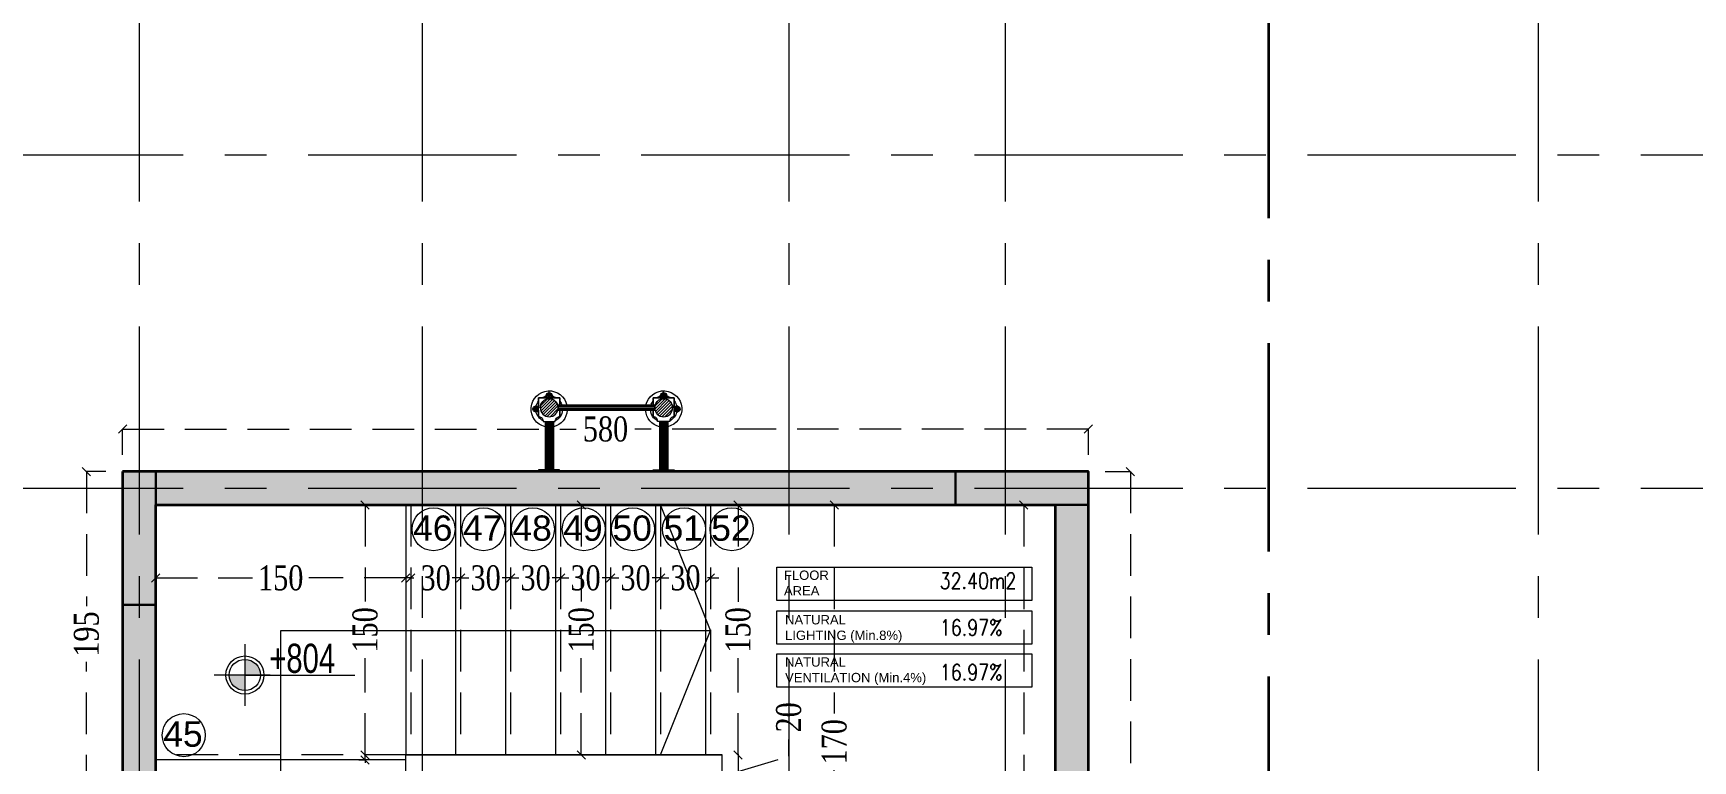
# Model space of a CAD drawing. Header units: inches. Extents: x -114 to 635, y -137 to 57.
# Drawn here: x 154.97 to 164.94, y 22.24 to 26.61 of the extents above; entities that cross this region are included whole.
import ezdxf
from ezdxf.enums import TextEntityAlignment as Align

# ---------------------------------------------------------------- set-up
doc = ezdxf.new("R2010")
doc.units = ezdxf.units.IN
doc.header["$MEASUREMENT"] = 0
doc.header["$PDMODE"] = 98
for name, pattern in [('( Hidden )', [0.375, 0.25, -0.125]), ('CENTER', [2, 1.25, -0.25, 0.25, -0.25]), ('CENTERX2', [4, 2.5, -0.5, 0.5, -0.5]), ('DASHED2', [0.375, 0.25, -0.125]), ('VILLA AXIS$0$CENTER', [2, 1.25, -0.25, 0.25, -0.25])]:
    doc.linetypes.add(name, pattern=pattern)
doc.layers.get('0').update_dxf_attribs({"lineweight": 5})
doc.layers.get('Defpoints').update_dxf_attribs({"lineweight": 5})
for name, color, linetype, lineweight in [('A-SECTION LINE', 230, 'Continuous', 35), ('A-text', 111, 'Continuous', 5), ('COLUMNS HATCH', 1, 'Continuous', 5), ('DETAILS DIMENSION', 15, 'Continuous', 5), ('E-AX', 9, '( Hidden )', 0), ('HATCH', 15, 'Continuous', 0), ('LADER', 7, 'Continuous', 0), ('LEVEL SYMBOL', 8, 'Continuous', 5), ('PROPOSED COLUMNS', 6, 'Continuous', 30), ('ROOM INFORMATION', 7, 'Continuous', 5), ('STAIR', 1, 'Continuous', 5), ('TEXT ROOM INFORMATION', 1, 'Continuous', 5), ('WALL PROPOSED', 7, 'Continuous', 30)]:
    doc.layers.add(name, color=color, linetype=linetype, lineweight=lineweight)
doc.layers.add('AXIES', color=7, linetype='CENTER', lineweight=0, true_color=0x949596)
doc.styles.add('002-F.FLOOR PLAN$0$xref plans$0$ATTRIBUTE', font='BKANT.TTF')
doc.styles.add('GROUND FLOOR XREF - option 3$0$STYLE1', font='arial.ttf', dxfattribs={"height": 30})
doc.styles.add('ROMANS-TITLE', font='ROMANS.shx', dxfattribs={"width": 0.8})
doc.styles.add('ST', font='times.ttf', dxfattribs={"width": 0.8})
doc.styles.get("Standard").update_dxf_attribs({"font": 'arial.ttf'})
doc.dimstyles.new('RASH PLAN', dxfattribs={"dimtxt": 0.15, "dimasz": 0.05, "dimexe": 0, "dimexo": 0.1, "dimgap": 0.05, "dimtad": 0, "dimdec": 0, "dimlfac": 100, "dimzin": 0, "dimdsep": 46, "dimtxsty": 'ST', "dimblk": 'OBLIQUE', "dimcen": 0.09, "dimclrd": 200, "dimclre": 6, "dimclrt": 1, "dimadec": 0, "dimazin": 0, "dimtfac": 1, "dimtdec": 0, "dimtmove": 1, "dimatfit": 3, "dimldrblk": 'OBLIQUE', "dimfxl": 0, "dimtolj": 1, "dimtzin": 0, "dimlwd": -1, "dimlwe": -1, "dimarcsym": 0})

# ---------------------------------------------------------------- blocks, each defined once
blk = doc.blocks.new('_Oblique')
at = {"color": 0, "lineweight": -2}
blk.add_line((-0.5, -0.5), (0.5, 0.5), dxfattribs=at)
blk = doc.blocks.new('*D636')
at = {"layer": 'Defpoints', "color": 0, "transparency": 16777216}
for p in [(155.2923, 23.9796), (155.5088, 23.9796), (155.4588, 22.0291)]:
    blk.add_point(p, dxfattribs=at)
at = {"layer": 'DETAILS DIMENSION', "color": 6, "transparency": 16777216}
for p, q in [((155.4088, 23.9796), (155.2923, 23.9796)), ((155.3588, 22.0291), (155.2923, 22.0291))]:
    blk.add_line(p, q, dxfattribs=at)
at = {"layer": 'DETAILS DIMENSION', "color": 200, "linetype": 'DASHED2', "transparency": 16777216}
for p, q in [((155.2923, 23.9796), (155.2923, 23.1711)), ((155.2923, 22.0291), (155.2923, 22.8377))]:
    blk.add_line(p, q, dxfattribs=at)
at = {"layer": 'DETAILS DIMENSION', "color": 200, "transparency": 16777216, "xscale": 0.05, "yscale": 0.05, "zscale": 0.05}
for p, rotation in [((155.2923, 23.9796), 90), ((155.2923, 22.0291), 270)]:
    blk.add_blockref('_Oblique', p, dxfattribs=dict(at, rotation=rotation))
at = {"layer": 'DETAILS DIMENSION', "color": 1, "transparency": 16777216, "insert": (155.2923, 23.0044), "char_height": 0.15, "attachment_point": 5, "rotation": 90, "style": 'ST'}
blk.add_mtext('\\A1;195', dxfattribs=at)
blk = doc.blocks.new('*D640')
at = {"layer": 'Defpoints', "color": 0, "transparency": 16777216}
for p in [(161.3082, 23.9796), (161.56, 23.9796), (161.3082, 19.0266)]:
    blk.add_point(p, dxfattribs=at)
at = {"layer": 'DETAILS DIMENSION', "color": 6, "transparency": 16777216}
for p, q in [((161.4082, 23.9796), (161.56, 23.9796)), ((161.4082, 19.0266), (161.56, 19.0266))]:
    blk.add_line(p, q, dxfattribs=at)
at = {"layer": 'DETAILS DIMENSION', "color": 200, "linetype": 'DASHED2', "transparency": 16777216}
for p, q in [((161.56, 23.9796), (161.56, 21.6788)), ((161.56, 19.0266), (161.56, 21.3275))]:
    blk.add_line(p, q, dxfattribs=at)
at = {"layer": 'DETAILS DIMENSION', "color": 200, "transparency": 16777216, "xscale": 0.05, "yscale": 0.05, "zscale": 0.05}
for p, rotation in [((161.56, 23.9796), 90), ((161.56, 19.0266), 270)]:
    blk.add_blockref('_Oblique', p, dxfattribs=dict(at, rotation=rotation))
at = {"layer": 'DETAILS DIMENSION', "color": 1, "transparency": 16777216, "insert": (161.56, 21.5031), "char_height": 0.15, "attachment_point": 5, "rotation": 90, "style": 'ST'}
blk.add_mtext('\\A1;495', dxfattribs=at)
blk = doc.blocks.new('*D641')
at = {"layer": 'Defpoints', "color": 0, "transparency": 16777216}
for p in [(155.5088, 24.234), (155.5088, 23.9796), (161.3082, 23.9796)]:
    blk.add_point(p, dxfattribs=at)
at = {"layer": 'DETAILS DIMENSION', "color": 6, "transparency": 16777216}
for p, q in [((155.5088, 24.0796), (155.5088, 24.234)), ((161.3082, 24.0796), (161.3082, 24.234))]:
    blk.add_line(p, q, dxfattribs=at)
at = {"layer": 'DETAILS DIMENSION', "color": 200, "linetype": 'DASHED2', "transparency": 16777216}
for p, q in [((155.5088, 24.234), (158.233, 24.234)), ((161.3082, 24.234), (158.584, 24.234))]:
    blk.add_line(p, q, dxfattribs=at)
at = {"layer": 'DETAILS DIMENSION', "color": 200, "transparency": 16777216, "xscale": 0.05, "yscale": 0.05, "zscale": 0.05, "rotation": 180}
blk.add_blockref('_Oblique', (155.5088, 24.234), dxfattribs=at)
at = {"layer": 'DETAILS DIMENSION', "color": 200, "transparency": 16777216, "xscale": 0.05, "yscale": 0.05, "zscale": 0.05}
blk.add_blockref('_Oblique', (161.3082, 24.234), dxfattribs=at)
at = {"layer": 'DETAILS DIMENSION', "color": 1, "transparency": 16777216, "insert": (158.4085, 24.234), "char_height": 0.15, "attachment_point": 5, "style": 'ST'}
blk.add_mtext('\\A1;580', dxfattribs=at)
blk = doc.blocks.new('*D653')
at = {"layer": 'Defpoints', "color": 0, "transparency": 16777216}
for p in [(159.5209, 23.7796), (159.7817, 23.7796), (159.6084, 22.08)]:
    blk.add_point(p, dxfattribs=at)
at = {"layer": 'DETAILS DIMENSION', "color": 6, "transparency": 16777216}
for p, q in [((159.6209, 23.7796), (159.7817, 23.7796)), ((159.7084, 22.08), (159.7817, 22.08))]:
    blk.add_line(p, q, dxfattribs=at)
at = {"layer": 'DETAILS DIMENSION', "color": 200, "linetype": 'DASHED2', "transparency": 16777216}
for p, q in [((159.7817, 23.7796), (159.7817, 22.527)), ((159.7817, 22.08), (159.7817, 22.1883))]:
    blk.add_line(p, q, dxfattribs=at)
at = {"layer": 'DETAILS DIMENSION', "color": 200, "transparency": 16777216, "xscale": 0.05, "yscale": 0.05, "zscale": 0.05}
for p, rotation in [((159.7817, 23.7796), 90), ((159.7817, 22.08), 270)]:
    blk.add_blockref('_Oblique', p, dxfattribs=dict(at, rotation=rotation))
at = {"layer": 'DETAILS DIMENSION', "color": 1, "transparency": 16777216, "insert": (159.7817, 22.3577), "char_height": 0.15, "attachment_point": 5, "rotation": 90, "style": 'ST'}
blk.add_mtext('\\A1;170', dxfattribs=at)
blk = doc.blocks.new('*D663')
at = {"layer": 'Defpoints', "color": 0, "transparency": 16777216}
for p in [(156.9654, 22.2492), (157.0269, 22.2492), (157.0269, 21.9492)]:
    blk.add_point(p, dxfattribs=at)
at = {"layer": 'DETAILS DIMENSION', "color": 6, "transparency": 16777216}
for p, q in [((156.9269, 22.2492), (156.9654, 22.2492)), ((156.9269, 21.9492), (156.9654, 21.9492))]:
    blk.add_line(p, q, dxfattribs=at)
at = {"layer": 'DETAILS DIMENSION', "color": 200, "linetype": 'DASHED2', "transparency": 16777216}
for p, q in [((156.9654, 22.2492), (156.9654, 22.2992)), ((156.9654, 22.2492), (156.9654, 22.2311)), ((156.9654, 21.9492), (156.9654, 21.9674)), ((156.9654, 21.9492), (156.9654, 21.8992))]:
    blk.add_line(p, q, dxfattribs=at)
at = {"layer": 'DETAILS DIMENSION', "color": 200, "transparency": 16777216, "xscale": 0.05, "yscale": 0.05, "zscale": 0.05}
for p, rotation in [((156.9654, 22.2492), 270), ((156.9654, 21.9492), 90)]:
    blk.add_blockref('_Oblique', p, dxfattribs=dict(at, rotation=rotation))
at = {"layer": 'DETAILS DIMENSION', "color": 1, "transparency": 16777216, "insert": (156.9654, 22.0992), "char_height": 0.15, "attachment_point": 5, "rotation": 90, "style": 'ST'}
blk.add_mtext('\\A1;30', dxfattribs=at)
blk = doc.blocks.new('*D664')
at = {"layer": 'Defpoints', "color": 0, "transparency": 16777216}
for p in [(156.9654, 23.7796), (157.1287, 23.7796), (157.0812, 22.2792)]:
    blk.add_point(p, dxfattribs=at)
at = {"layer": 'DETAILS DIMENSION', "color": 6, "transparency": 16777216}
for p, q in [((157.0287, 23.7796), (156.9654, 23.7796)), ((156.9812, 22.2792), (156.9654, 22.2792))]:
    blk.add_line(p, q, dxfattribs=at)
at = {"layer": 'DETAILS DIMENSION', "color": 200, "linetype": 'DASHED2', "transparency": 16777216}
for p, q in [((156.9654, 23.7796), (156.9654, 23.1988)), ((156.9654, 22.2792), (156.9654, 22.8601))]:
    blk.add_line(p, q, dxfattribs=at)
at = {"layer": 'DETAILS DIMENSION', "color": 200, "transparency": 16777216, "xscale": 0.05, "yscale": 0.05, "zscale": 0.05}
for p, rotation in [((156.9654, 23.7796), 90), ((156.9654, 22.2792), 270)]:
    blk.add_blockref('_Oblique', p, dxfattribs=dict(at, rotation=rotation))
at = {"layer": 'DETAILS DIMENSION', "color": 1, "transparency": 16777216, "insert": (156.9654, 23.0294), "char_height": 0.15, "attachment_point": 5, "rotation": 90, "style": 'ST'}
blk.add_mtext('\\A1;150', dxfattribs=at)
blk = doc.blocks.new('*D674')
at = {"layer": 'Defpoints', "color": 0, "transparency": 16777216}
for p in [(157.5388, 23.3408), (157.2388, 23.2954), (157.5388, 23.2954)]:
    blk.add_point(p, dxfattribs=at)
at = {"layer": 'DETAILS DIMENSION', "color": 200, "linetype": 'DASHED2', "transparency": 16777216}
for p, q in [((157.2388, 23.3408), (157.1888, 23.3408)), ((157.2388, 23.3408), (157.2569, 23.3408)), ((157.5388, 23.3408), (157.5206, 23.3408)), ((157.5388, 23.3408), (157.5888, 23.3408))]:
    blk.add_line(p, q, dxfattribs=at)
at = {"layer": 'DETAILS DIMENSION', "color": 6, "transparency": 16777216}
for p, q in [((157.2388, 23.3954), (157.2388, 23.3408)), ((157.5388, 23.3954), (157.5388, 23.3408))]:
    blk.add_line(p, q, dxfattribs=at)
at = {"layer": 'DETAILS DIMENSION', "color": 200, "transparency": 16777216, "xscale": 0.05, "yscale": 0.05, "zscale": 0.05}
blk.add_blockref('_Oblique', (157.2388, 23.3408), dxfattribs=at)
at = {"layer": 'DETAILS DIMENSION', "color": 200, "transparency": 16777216, "xscale": 0.05, "yscale": 0.05, "zscale": 0.05, "rotation": 180}
blk.add_blockref('_Oblique', (157.5388, 23.3408), dxfattribs=at)
at = {"layer": 'DETAILS DIMENSION', "color": 1, "transparency": 16777216, "insert": (157.3888, 23.3408), "char_height": 0.15, "attachment_point": 5, "style": 'ST'}
blk.add_mtext('\\A1;30', dxfattribs=at)
blk = doc.blocks.new('*D669')
at = {"layer": 'Defpoints', "color": 0, "transparency": 16777216}
for p in [(157.8388, 23.3408), (157.5388, 23.2954), (157.8388, 23.2954)]:
    blk.add_point(p, dxfattribs=at)
at = {"layer": 'DETAILS DIMENSION', "color": 200, "linetype": 'DASHED2', "transparency": 16777216}
for p, q in [((157.5388, 23.3408), (157.4888, 23.3408)), ((157.5388, 23.3408), (157.5569, 23.3408)), ((157.8388, 23.3408), (157.8206, 23.3408)), ((157.8388, 23.3408), (157.8888, 23.3408))]:
    blk.add_line(p, q, dxfattribs=at)
at = {"layer": 'DETAILS DIMENSION', "color": 6, "transparency": 16777216}
for p, q in [((157.5388, 23.3954), (157.5388, 23.3408)), ((157.8388, 23.3954), (157.8388, 23.3408))]:
    blk.add_line(p, q, dxfattribs=at)
at = {"layer": 'DETAILS DIMENSION', "color": 200, "transparency": 16777216, "xscale": 0.05, "yscale": 0.05, "zscale": 0.05}
blk.add_blockref('_Oblique', (157.5388, 23.3408), dxfattribs=at)
at = {"layer": 'DETAILS DIMENSION', "color": 200, "transparency": 16777216, "xscale": 0.05, "yscale": 0.05, "zscale": 0.05, "rotation": 180}
blk.add_blockref('_Oblique', (157.8388, 23.3408), dxfattribs=at)
at = {"layer": 'DETAILS DIMENSION', "color": 1, "transparency": 16777216, "insert": (157.6888, 23.3408), "char_height": 0.15, "attachment_point": 5, "style": 'ST'}
blk.add_mtext('\\A1;30', dxfattribs=at)
blk = doc.blocks.new('*D670')
at = {"layer": 'Defpoints', "color": 0, "transparency": 16777216}
for p in [(158.1388, 23.3408), (157.8388, 23.2954), (158.1388, 23.2954)]:
    blk.add_point(p, dxfattribs=at)
at = {"layer": 'DETAILS DIMENSION', "color": 200, "linetype": 'DASHED2', "transparency": 16777216}
for p, q in [((157.8388, 23.3408), (157.7888, 23.3408)), ((157.8388, 23.3408), (157.8569, 23.3408)), ((158.1388, 23.3408), (158.1206, 23.3408)), ((158.1388, 23.3408), (158.1888, 23.3408))]:
    blk.add_line(p, q, dxfattribs=at)
at = {"layer": 'DETAILS DIMENSION', "color": 6, "transparency": 16777216}
for p, q in [((157.8388, 23.3954), (157.8388, 23.3408)), ((158.1388, 23.3954), (158.1388, 23.3408))]:
    blk.add_line(p, q, dxfattribs=at)
at = {"layer": 'DETAILS DIMENSION', "color": 200, "transparency": 16777216, "xscale": 0.05, "yscale": 0.05, "zscale": 0.05}
blk.add_blockref('_Oblique', (157.8388, 23.3408), dxfattribs=at)
at = {"layer": 'DETAILS DIMENSION', "color": 200, "transparency": 16777216, "xscale": 0.05, "yscale": 0.05, "zscale": 0.05, "rotation": 180}
blk.add_blockref('_Oblique', (158.1388, 23.3408), dxfattribs=at)
at = {"layer": 'DETAILS DIMENSION', "color": 1, "transparency": 16777216, "insert": (157.9888, 23.3408), "char_height": 0.15, "attachment_point": 5, "style": 'ST'}
blk.add_mtext('\\A1;30', dxfattribs=at)
blk = doc.blocks.new('*D671')
at = {"layer": 'Defpoints', "color": 0, "transparency": 16777216}
for p in [(158.4388, 23.3408), (158.1388, 23.2954), (158.4388, 23.2954)]:
    blk.add_point(p, dxfattribs=at)
at = {"layer": 'DETAILS DIMENSION', "color": 200, "linetype": 'DASHED2', "transparency": 16777216}
for p, q in [((158.1388, 23.3408), (158.0888, 23.3408)), ((158.1388, 23.3408), (158.1569, 23.3408)), ((158.4388, 23.3408), (158.4206, 23.3408)), ((158.4388, 23.3408), (158.4888, 23.3408))]:
    blk.add_line(p, q, dxfattribs=at)
at = {"layer": 'DETAILS DIMENSION', "color": 6, "transparency": 16777216}
for p, q in [((158.1388, 23.3954), (158.1388, 23.3408)), ((158.4388, 23.3954), (158.4388, 23.3408))]:
    blk.add_line(p, q, dxfattribs=at)
at = {"layer": 'DETAILS DIMENSION', "color": 200, "transparency": 16777216, "xscale": 0.05, "yscale": 0.05, "zscale": 0.05}
blk.add_blockref('_Oblique', (158.1388, 23.3408), dxfattribs=at)
at = {"layer": 'DETAILS DIMENSION', "color": 200, "transparency": 16777216, "xscale": 0.05, "yscale": 0.05, "zscale": 0.05, "rotation": 180}
blk.add_blockref('_Oblique', (158.4388, 23.3408), dxfattribs=at)
at = {"layer": 'DETAILS DIMENSION', "color": 1, "transparency": 16777216, "insert": (158.2888, 23.3408), "char_height": 0.15, "attachment_point": 5, "style": 'ST'}
blk.add_mtext('\\A1;30', dxfattribs=at)
blk = doc.blocks.new('*D672')
at = {"layer": 'Defpoints', "color": 0, "transparency": 16777216}
for p in [(158.7388, 23.3408), (158.4388, 23.2954), (158.7388, 23.2954)]:
    blk.add_point(p, dxfattribs=at)
at = {"layer": 'DETAILS DIMENSION', "color": 200, "linetype": 'DASHED2', "transparency": 16777216}
for p, q in [((158.4388, 23.3408), (158.3888, 23.3408)), ((158.4388, 23.3408), (158.4569, 23.3408)), ((158.7388, 23.3408), (158.7206, 23.3408)), ((158.7388, 23.3408), (158.7888, 23.3408))]:
    blk.add_line(p, q, dxfattribs=at)
at = {"layer": 'DETAILS DIMENSION', "color": 6, "transparency": 16777216}
for p, q in [((158.4388, 23.3954), (158.4388, 23.3408)), ((158.7388, 23.3954), (158.7388, 23.3408))]:
    blk.add_line(p, q, dxfattribs=at)
at = {"layer": 'DETAILS DIMENSION', "color": 200, "transparency": 16777216, "xscale": 0.05, "yscale": 0.05, "zscale": 0.05}
blk.add_blockref('_Oblique', (158.4388, 23.3408), dxfattribs=at)
at = {"layer": 'DETAILS DIMENSION', "color": 200, "transparency": 16777216, "xscale": 0.05, "yscale": 0.05, "zscale": 0.05, "rotation": 180}
blk.add_blockref('_Oblique', (158.7388, 23.3408), dxfattribs=at)
at = {"layer": 'DETAILS DIMENSION', "color": 1, "transparency": 16777216, "insert": (158.5888, 23.3408), "char_height": 0.15, "attachment_point": 5, "style": 'ST'}
blk.add_mtext('\\A1;30', dxfattribs=at)
blk = doc.blocks.new('*D673')
at = {"layer": 'Defpoints', "color": 0, "transparency": 16777216}
for p in [(159.0388, 23.3408), (158.7388, 23.2954), (159.0388, 23.2954)]:
    blk.add_point(p, dxfattribs=at)
at = {"layer": 'DETAILS DIMENSION', "color": 200, "linetype": 'DASHED2', "transparency": 16777216}
for p, q in [((158.7388, 23.3408), (158.6888, 23.3408)), ((158.7388, 23.3408), (158.7569, 23.3408)), ((159.0388, 23.3408), (159.0206, 23.3408)), ((159.0388, 23.3408), (159.0888, 23.3408))]:
    blk.add_line(p, q, dxfattribs=at)
at = {"layer": 'DETAILS DIMENSION', "color": 6, "transparency": 16777216}
for p, q in [((158.7388, 23.3954), (158.7388, 23.3408)), ((159.0388, 23.3954), (159.0388, 23.3408))]:
    blk.add_line(p, q, dxfattribs=at)
at = {"layer": 'DETAILS DIMENSION', "color": 200, "transparency": 16777216, "xscale": 0.05, "yscale": 0.05, "zscale": 0.05}
blk.add_blockref('_Oblique', (158.7388, 23.3408), dxfattribs=at)
at = {"layer": 'DETAILS DIMENSION', "color": 200, "transparency": 16777216, "xscale": 0.05, "yscale": 0.05, "zscale": 0.05, "rotation": 180}
blk.add_blockref('_Oblique', (159.0388, 23.3408), dxfattribs=at)
at = {"layer": 'DETAILS DIMENSION', "color": 1, "transparency": 16777216, "insert": (158.8888, 23.3408), "char_height": 0.15, "attachment_point": 5, "style": 'ST'}
blk.add_mtext('\\A1;30', dxfattribs=at)
blk = doc.blocks.new('*D675')
at = {"layer": 'Defpoints', "color": 0, "transparency": 16777216}
for p in [(155.7088, 23.412), (155.7088, 23.3408), (157.2088, 23.2563)]:
    blk.add_point(p, dxfattribs=at)
at = {"layer": 'DETAILS DIMENSION', "color": 6, "transparency": 16777216}
for p, q in [((155.7088, 23.312), (155.7088, 23.3408)), ((157.2088, 23.3563), (157.2088, 23.3408))]:
    blk.add_line(p, q, dxfattribs=at)
at = {"layer": 'DETAILS DIMENSION', "color": 200, "linetype": 'DASHED2', "transparency": 16777216}
for p, q in [((155.7088, 23.3408), (156.2894, 23.3408)), ((157.2088, 23.3408), (156.6281, 23.3408))]:
    blk.add_line(p, q, dxfattribs=at)
at = {"layer": 'DETAILS DIMENSION', "color": 200, "transparency": 16777216, "xscale": 0.05, "yscale": 0.05, "zscale": 0.05, "rotation": 180}
blk.add_blockref('_Oblique', (155.7088, 23.3408), dxfattribs=at)
at = {"layer": 'DETAILS DIMENSION', "color": 200, "transparency": 16777216, "xscale": 0.05, "yscale": 0.05, "zscale": 0.05}
blk.add_blockref('_Oblique', (157.2088, 23.3408), dxfattribs=at)
at = {"layer": 'DETAILS DIMENSION', "color": 1, "transparency": 16777216, "insert": (156.4588, 23.3408), "char_height": 0.15, "attachment_point": 5, "style": 'ST'}
blk.add_mtext('\\A1;150', dxfattribs=at)
blk = doc.blocks.new('*X19')
at = {"color": 0, "linetype": 'Continuous'}
for p, q in [((98803.5, -32902.2), (98808.5, -32897.2)), ((98803.5, -32901.4), (98807.6, -32897.2)), ((98803.6, -32900.3), (98806.6, -32897.3)), ((98803.7, -32902.9), (98809.2, -32897.4)), ((98804, -32903.5), (98809.8, -32897.7)), ((98804.3, -32904), (98810.3, -32898)), ((98804.7, -32904.5), (98810.8, -32898.4)), ((98805.2, -32904.9), (98811.2, -32898.9)), ((98805.8, -32905.3), (98811.5, -32899.5)), ((98806.4, -32905.5), (98811.8, -32900.1)), ((98807.1, -32905.7), (98812, -32900.8)), ((98807.9, -32905.7), (98812, -32901.6)), ((98809, -32905.6), (98811.9, -32902.7))]:
    blk.add_line(p, q, dxfattribs=at)
blk = doc.blocks.new('CAT LADDER PLAN-1')
at = {"layer": 'LADER'}
h = blk.add_hatch(dxfattribs=at)
h.set_pattern_fill('ANSI31', color=256, scale=0.1)
edge = h.paths.add_edge_path()
edge.add_arc((1113.3607, 495.299), 0.054, 0, 360)
h = blk.add_hatch(dxfattribs=at)
h.set_pattern_fill('ANSI31', color=256, scale=0.1)
edge = h.paths.add_edge_path()
edge.add_arc((1113.3607, 494.6117), 0.054, 0, 360)
at = {"layer": 'LADER', "ltscale": 3}
for p, q in [((1113.3533, 495.363), (1113.3533, 495.4011)), ((1113.3755, 495.3788), (1113.3306, 495.3788)), ((1113.4211, 495.2989), (1113.4558, 495.2989)), ((1113.4331, 495.2767), (1113.4331, 495.3212)), ((1113.4211, 494.6117), (1113.4558, 494.6117)), ((1113.4331, 494.6339), (1113.4331, 494.5894)), ((1113.3755, 494.5318), (1113.3306, 494.5318)), ((1113.3533, 494.5476), (1113.3533, 494.5096))]:
    blk.add_line(p, q, dxfattribs=at)
at = {"layer": 'LADER'}
for p, q in [((1113.2774, 495.324), (1112.9787, 495.324)), ((1113.2789, 495.3209), (1112.9787, 495.3209)), ((1113.2782, 495.3174), (1112.9787, 495.3174)), ((1113.2776, 495.3132), (1112.9787, 495.3132)), ((1113.2776, 495.3079), (1112.9787, 495.3079)), ((1113.2776, 495.3012), (1112.9787, 495.3012)), ((1113.2774, 495.2944), (1112.9787, 495.2944)), ((1113.2774, 495.289), (1112.9787, 495.289)), ((1113.2774, 495.284), (1112.9787, 495.284)), ((1113.2774, 495.2798), (1112.9787, 495.2798)), ((1113.2774, 495.2763), (1112.9787, 495.2763)), ((1113.2774, 495.274), (1112.9787, 495.274)), ((1113.348, 494.6635), (1113.348, 495.2465)), ((1113.3515, 494.6635), (1113.3515, 495.2458)), ((1113.3557, 494.6635), (1113.3557, 495.2452)), ((1113.3657, 494.6633), (1113.3657, 495.2452)), ((1113.3698, 494.6628), (1113.3698, 495.2458)), ((1113.3733, 494.662), (1113.3733, 495.2465)), ((1113.2774, 494.6367), (1112.9787, 494.6367)), ((1113.2774, 494.6343), (1112.9787, 494.6343)), ((1113.2774, 494.6308), (1112.9787, 494.6308)), ((1113.2774, 494.6266), (1112.9787, 494.6266)), ((1113.2774, 494.6216), (1112.9787, 494.6216)), ((1113.2774, 494.6163), (1112.9787, 494.6163)), ((1113.2776, 494.6094), (1112.9787, 494.6094)), ((1113.2776, 494.6028), (1112.9787, 494.6028)), ((1113.2776, 494.5974), (1112.9787, 494.5974)), ((1113.2782, 494.5932), (1112.9787, 494.5932)), ((1113.2789, 494.5897), (1112.9787, 494.5897)), ((1113.2774, 494.5867), (1112.9787, 494.5867))]:
    blk.add_line(p, q, dxfattribs=at)
at = {"layer": 'LADER', "ltscale": 3}
for points in [[(1113.3449, 495.3933), (1113.3365, 495.3788), (1113.3449, 495.3643), (1113.3616, 495.3643), (1113.37, 495.3788), (1113.3616, 495.3933)], [(1113.3449, 494.5173), (1113.3365, 494.5318), (1113.3449, 494.5464), (1113.3616, 494.5464), (1113.37, 494.5318), (1113.3616, 494.5173)]]:
    blk.add_lwpolyline(points, close=True, dxfattribs=at)
at = {"layer": 'LADER'}
for points in [[(1112.9875, 495.324), (1112.9875, 495.363), (1112.9787, 495.363), (1112.9787, 495.324)], [(1112.9787, 495.324), (1112.9787, 495.2365), (1112.9875, 495.2365), (1112.9875, 495.274)], [(1113.3066, 495.363), (1113.4211, 495.363), (1113.4211, 495.3125)], [(1113.4211, 495.3125), (1113.4211, 495.363), (1113.3622, 495.363)], [(1113.4211, 495.3125), (1113.4211, 495.235), (1113.3757, 495.235)], [(1113.3457, 494.6635), (1113.3457, 495.2471)], [(1113.3757, 495.235), (1113.4211, 495.235), (1113.4211, 495.2854)], [(1112.9787, 494.6367), (1112.9787, 494.6741), (1112.9875, 494.6741), (1112.9875, 494.6367)], [(1112.9875, 494.5867), (1112.9875, 494.5476), (1112.9787, 494.5476), (1112.9787, 494.6367)], [(1113.3066, 494.5476), (1113.4211, 494.5476), (1113.4211, 494.5981)], [(1113.4211, 494.5981), (1113.4211, 494.5476), (1113.3622, 494.5476)], [(1113.3757, 494.6757), (1113.4211, 494.6757), (1113.4211, 494.6253)], [(1113.4211, 494.5981), (1113.4211, 494.6757), (1113.3757, 494.6757)]]:
    blk.add_lwpolyline(points, dxfattribs=at)
for points in [[(1113.3457, 495.363), (1113.3066, 495.363), (1113.3066, 495.3614, -0.450363), (1113.2774, 495.3356), (1113.2774, 495.2624, -0.450363), (1113.3066, 495.2365), (1113.3066, 495.235), (1113.3457, 495.235)], [(1113.3457, 495.363), (1113.3066, 495.363), (1113.3066, 495.3614, -0.082817), (1113.3052, 495.353, -0.082817)], [(1113.3052, 495.353, 0.082817), (1113.3066, 495.3614), (1113.3066, 495.363), (1113.3444, 495.363)], [(1113.3457, 495.235), (1113.3066, 495.235), (1113.3066, 495.2365, 0.082817), (1113.3052, 495.245, 0.082817)], [(1113.3052, 495.245, -0.082817), (1113.3066, 495.2365), (1113.3066, 495.235), (1113.3457, 495.235)], [(1113.3755, 495.2471, -0.034849), (1113.3757, 495.245), (1113.3757, 494.6635, -0.034849), (1113.3755, 494.6615, -0.034849)], [(1113.3457, 494.5476), (1113.3066, 494.5476), (1113.3066, 494.5492, 0.450363), (1113.2774, 494.575), (1113.2774, 494.6483, 0.450363), (1113.3066, 494.6741), (1113.3066, 494.6757), (1113.3457, 494.6757)], [(1113.3457, 494.6757), (1113.3066, 494.6757), (1113.3066, 494.6741, -0.082817), (1113.3052, 494.6657, -0.082817)], [(1113.3052, 494.6657, 0.082817), (1113.3066, 494.6741), (1113.3066, 494.6757), (1113.3457, 494.6757)], [(1113.3457, 494.5476), (1113.3066, 494.5476), (1113.3066, 494.5492, 0.082817), (1113.3052, 494.5577, 0.082817)], [(1113.3052, 494.5577, -0.082817), (1113.3066, 494.5492), (1113.3066, 494.5476), (1113.3444, 494.5476)]]:
    blk.add_lwpolyline(points, format="xyb", dxfattribs=at)
at = {"layer": 'LADER', "ltscale": 3}
for points in [[(1113.4211, 495.3071), (1113.4247, 495.3135), (1113.4415, 495.3135), (1113.4499, 495.2989), (1113.4415, 495.2844), (1113.4247, 495.2844), (1113.4211, 495.2908)], [(1113.4211, 494.6035), (1113.4247, 494.5972), (1113.4415, 494.5972), (1113.4499, 494.6117), (1113.4415, 494.6262), (1113.4247, 494.6262), (1113.4211, 494.6199)]]:
    blk.add_lwpolyline(points, dxfattribs=at)
for centre, radius in [((1113.3533, 495.3788), 0.0145), ((1113.3533, 495.3788), 0.00726), ((1113.3533, 495.3788), 0.00622), ((1113.4331, 495.2989), 0.00726), ((1113.4331, 495.2989), 0.00622), ((1113.4331, 494.6117), 0.00726), ((1113.4331, 494.6117), 0.00622), ((1113.3533, 494.5318), 0.0145), ((1113.3533, 494.5318), 0.00726), ((1113.3533, 494.5318), 0.00622)]:
    blk.add_circle(centre, radius, dxfattribs=at)
at = {"layer": 'LADER'}
for centre in [(1113.3607, 495.299), (1113.3607, 494.6117)]:
    blk.add_circle(centre, 0.054, dxfattribs=at)
for centre, radius, start, end in [((1113.3533, 495.299), 0.1089, 281.88042, 166.72834), ((1113.3607, 495.299), 0.054, 270, 90), ((1113.3607, 495.299), 0.054, 270, 90), ((1113.3533, 495.299), 0.1089, 193.27166, 266.00828), ((1113.3533, 494.6117), 0.1089, 93.99172, 166.72834), ((1113.3533, 494.6117), 0.1089, 193.27166, 78.11958), ((1113.3607, 494.6117), 0.054, 270, 90), ((1113.3607, 494.6117), 0.054, 270, 90)]:
    blk.add_arc(centre, radius, start, end, dxfattribs=at)
at = {"layer": 'LADER', "ltscale": 3}
for centre, radius, start, end in [((1113.3533, 495.3788), 0.0181, 299.3736, 240.6264), ((1113.3533, 495.299), 0.0799, 103.0525, 152.82141), ((1113.3533, 495.299), 0.0799, 53.27886, 76.9475), ((1113.3533, 495.299), 0.0799, 13.02759, 31.87943), ((1113.4331, 495.2989), 0.0181, 228.4181, 131.5819), ((1113.4331, 495.2989), 0.0145, 213.94106, 146.05894), ((1113.3533, 495.299), 0.0799, 207.1786, 264.55294), ((1113.3533, 495.299), 0.0799, 286.30387, 306.72114), ((1113.3533, 495.299), 0.0799, 328.12057, 346.92768), ((1113.3533, 494.6117), 0.0799, 95.44706, 152.8214), ((1113.3533, 494.6117), 0.0799, 53.27886, 73.69613), ((1113.3533, 494.6117), 0.0799, 13.07232, 31.87943), ((1113.4331, 494.6117), 0.0181, 228.4181, 131.5819), ((1113.4331, 494.6117), 0.0145, 213.94106, 146.05894), ((1113.3533, 494.6117), 0.0799, 207.17859, 256.9475), ((1113.3533, 494.5318), 0.0181, 119.3736, 60.6264), ((1113.3533, 494.6117), 0.0799, 283.0525, 306.72114), ((1113.3533, 494.6117), 0.0799, 328.12057, 346.97241)]:
    blk.add_arc(centre, radius, start, end, dxfattribs=at)
at = {"layer": 'LADER', "ltscale": 3, "yscale": 0.001452, "zscale": 0.001452}
for p, xscale in [((969.8844, 543.1517), 0.001452), ((1256.902, 543.0719), -0.001452)]:
    blk.add_blockref('*X19', p, dxfattribs=dict(at, xscale=xscale))
at = {"layer": 'LADER', "ltscale": 3, "yscale": 0.001452, "zscale": 0.001452, "rotation": 180}
for p, xscale in [((1256.902, 446.8388), 0.001452), ((969.8844, 446.7589), -0.001452)]:
    blk.add_blockref('*X19', p, dxfattribs=dict(at, xscale=xscale))
blk = doc.blocks.new('DASLASDLASLDASLASDLASLQWELQWELQWELQWELQ')
at = {"layer": 'AXIES', "linetype": 'CENTERX2', "ltscale": 0.5}
for p, q in [((31.2786, -578.2063), (31.2786, -610.1736)), ((32.9786, -578.2063), (32.9786, -610.1736)), ((35.1783, -578.2063), (35.1783, -610.1736)), ((36.4786, -578.2063), (36.4786, -610.1736)), ((39.6784, -578.2063), (39.6784, -610.1736)), ((20.2934, -587.1767), (52.6834, -587.1767)), ((20.2934, -589.1776), (52.6834, -589.1776))]:
    blk.add_line(p, q, dxfattribs=at)
blk = doc.blocks.new('DSAASQWEASDQWEASDEQW')
at = {"layer": 'COLUMNS HATCH', "linetype": 'ByBlock'}
for points in [[(932.3919, -122.6418), (932.5919, -122.6418), (932.5919, -123.4418), (932.3919, -123.4418)], [(937.3919, -122.6418), (938.1914, -122.6418), (938.1914, -122.8418), (937.3919, -122.8418)], [(934.0919, -124.5414), (936.4916, -124.5414), (936.4916, -124.7414), (934.0919, -124.7414)], [(934.0919, -126.9417), (936.4916, -126.9417), (936.4916, -127.1417), (934.0919, -127.1417)], [(932.3919, -127.842), (932.5919, -127.842), (932.5919, -129.042), (932.3919, -129.042)], [(937.9919, -129.042), (937.9919, -128.842), (937.3919, -128.842), (937.3919, -129.042)]]:
    blk.add_hatch(color=256, dxfattribs=at).paths.add_polyline_path(points)
at = {"layer": 'PROPOSED COLUMNS'}
for points in [[(932.3919, -122.6418), (932.5919, -122.6418), (932.5919, -123.4418), (932.3919, -123.4418)], [(937.3919, -122.6418), (938.1914, -122.6418), (938.1914, -122.8418), (937.3919, -122.8418)], [(934.0919, -124.5414), (936.4916, -124.5414), (936.4916, -124.7414), (934.0919, -124.7414)], [(934.0919, -126.9417), (936.4916, -126.9417), (936.4916, -127.1417), (934.0919, -127.1417)], [(932.3919, -127.842), (932.5919, -127.842), (932.5919, -129.042), (932.3919, -129.042)], [(937.9919, -129.042), (937.9919, -128.842), (937.3919, -128.842), (937.3919, -129.042)]]:
    blk.add_lwpolyline(points, close=True, dxfattribs=at)
blk = doc.blocks.new('*D950')
at = {"color": 6, "transparency": 16777216}
for p, q in [((161.0082, 23.7796), (160.9198, 23.7796)), ((161.0082, 17.7794), (160.9198, 17.7794))]:
    blk.add_line(p, q, dxfattribs=at)
at = {"color": 200, "linetype": 'DASHED2', "transparency": 16777216}
for p, q in [((160.9198, 23.7796), (160.9198, 20.9555)), ((160.9198, 17.7794), (160.9198, 20.6036))]:
    blk.add_line(p, q, dxfattribs=at)
at = {"layer": 'Defpoints', "color": 0, "transparency": 16777216}
for p in [(160.9198, 23.7796), (161.1082, 23.7796), (161.1082, 17.7794)]:
    blk.add_point(p, dxfattribs=at)
at = {"color": 200, "transparency": 16777216, "xscale": 0.05, "yscale": 0.05, "zscale": 0.05}
for p, rotation in [((160.9198, 23.7796), 90), ((160.9198, 17.7794), 270)]:
    blk.add_blockref('_Oblique', p, dxfattribs=dict(at, rotation=rotation))
at = {"color": 1, "transparency": 16777216, "insert": (160.9198, 20.7795), "char_height": 0.15, "attachment_point": 5, "rotation": 90, "style": 'ST'}
blk.add_mtext('\\A1;600', dxfattribs=at)
blk = doc.blocks.new('Room Info')
at = {"layer": 'TEXT ROOM INFORMATION', "ltscale": 5}
for tag, p in [('FLR_AREA', (17, 833.5)), ('NAT_LIGHT', (19, 482.5)), ('NAT_VENT', (19, 147.5))]:
    blk.add_attdef(tag, p, '', height=180, dxfattribs=at)
blk = doc.blocks.new('*D963')
at = {"layer": 'Defpoints', "color": 0, "transparency": 16777216}
for p in [(158.2633, 23.7796), (158.2807, 23.7796), (158.2807, 22.2793)]:
    blk.add_point(p, dxfattribs=at)
at = {"layer": 'DETAILS DIMENSION', "color": 6, "transparency": 16777216}
for p, q in [((158.1807, 23.7796), (158.2633, 23.7796)), ((158.1807, 22.2793), (158.2633, 22.2793))]:
    blk.add_line(p, q, dxfattribs=at)
at = {"layer": 'DETAILS DIMENSION', "color": 200, "linetype": 'DASHED2', "transparency": 16777216}
for p, q in [((158.2633, 23.7796), (158.2633, 23.1988)), ((158.2633, 22.2793), (158.2633, 22.8601))]:
    blk.add_line(p, q, dxfattribs=at)
at = {"layer": 'DETAILS DIMENSION', "color": 200, "transparency": 16777216, "xscale": 0.05, "yscale": 0.05, "zscale": 0.05}
for p, rotation in [((158.2633, 23.7796), 90), ((158.2633, 22.2793), 270)]:
    blk.add_blockref('_Oblique', p, dxfattribs=dict(at, rotation=rotation))
at = {"layer": 'DETAILS DIMENSION', "color": 1, "transparency": 16777216, "insert": (158.2633, 23.0295), "char_height": 0.15, "attachment_point": 5, "rotation": 90, "style": 'ST'}
blk.add_mtext('\\A1;150', dxfattribs=at)
blk = doc.blocks.new('*D966')
at = {"layer": 'Defpoints', "color": 0, "transparency": 16777216}
for p in [(159.1084, 22.2793), (159.1084, 22.08), (159.2048, 22.08)]:
    blk.add_point(p, dxfattribs=at)
at = {"layer": 'DETAILS DIMENSION', "color": 200, "linetype": 'DASHED2', "transparency": 16777216}
for p, q in [((159.5087, 22.2708), (159.5087, 22.3708)), ((159.2048, 22.2793), (159.2048, 22.08)), ((159.2048, 22.1797), (159.5087, 22.2708))]:
    blk.add_line(p, q, dxfattribs=at)
at = {"layer": 'DETAILS DIMENSION', "color": 6, "transparency": 16777216}
for p, q in [((159.2084, 22.2793), (159.2048, 22.2793)), ((159.2084, 22.08), (159.2048, 22.08))]:
    blk.add_line(p, q, dxfattribs=at)
at = {"layer": 'DETAILS DIMENSION', "color": 200, "transparency": 16777216, "xscale": 0.05, "yscale": 0.05, "zscale": 0.05}
for p, rotation in [((159.2048, 22.2793), 90), ((159.2048, 22.08), 270)]:
    blk.add_blockref('_Oblique', p, dxfattribs=dict(at, rotation=rotation))
at = {"layer": 'DETAILS DIMENSION', "color": 1, "transparency": 16777216, "insert": (159.5087, 22.5044), "char_height": 0.15, "attachment_point": 5, "rotation": 90, "style": 'ST'}
blk.add_mtext('\\A1;20', dxfattribs=at)
blk = doc.blocks.new('*D967')
at = {"layer": 'Defpoints', "color": 0, "transparency": 16777216}
for p in [(159.0388, 23.7793), (159.2048, 23.7793), (159.1084, 22.2793)]:
    blk.add_point(p, dxfattribs=at)
at = {"layer": 'DETAILS DIMENSION', "color": 6, "transparency": 16777216}
for p, q in [((159.1388, 23.7793), (159.2048, 23.7793)), ((159.2084, 22.2793), (159.2048, 22.2793))]:
    blk.add_line(p, q, dxfattribs=at)
at = {"layer": 'DETAILS DIMENSION', "color": 200, "linetype": 'DASHED2', "transparency": 16777216}
for p, q in [((159.2048, 23.7793), (159.2048, 23.1986)), ((159.2048, 22.2793), (159.2048, 22.8599))]:
    blk.add_line(p, q, dxfattribs=at)
at = {"layer": 'DETAILS DIMENSION', "color": 200, "transparency": 16777216, "xscale": 0.05, "yscale": 0.05, "zscale": 0.05}
for p, rotation in [((159.2048, 23.7793), 90), ((159.2048, 22.2793), 270)]:
    blk.add_blockref('_Oblique', p, dxfattribs=dict(at, rotation=rotation))
at = {"layer": 'DETAILS DIMENSION', "color": 1, "transparency": 16777216, "insert": (159.2048, 23.0293), "char_height": 0.15, "attachment_point": 5, "rotation": 90, "style": 'ST'}
blk.add_mtext('\\A1;150', dxfattribs=at)
blk = doc.blocks.new('002-F.FLOOR PLAN$0$xref plans$0$LVL-PL')
h = blk.add_hatch(color=256)
h.paths.add_polyline_path([(0, 0.123), (0, 0), (0.123, 0, 0.414214)])
h.paths.add_polyline_path([(0, 0), (-0.123, 0, 0.414214), (0, -0.123)])
for p, q in [((0, 0.242), (0, -0.242)), ((0.2, 0), (-0.242, 0)), ((0, 0), (0.865, 0))]:
    blk.add_line(p, q)
for radius in [0.15, 0.123]:
    blk.add_circle((0, 0), radius)
at = {"style": '002-F.FLOOR PLAN$0$xref plans$0$ATTRIBUTE', "width": 0.75, "flags": 12}
for tag, p in [('LEVEL', (0.517, 0.151)), ('POSITION', (0.517, -0.154))]:
    blk.add_attdef(tag, text='', height=0.2, dxfattribs=at).set_placement(p, align=Align.MIDDLE)

msp = doc.modelspace()

# ---------------------------------------------------------------- hatches: boundary and pattern name
at = {"layer": 'HATCH', "true_color": 0x939598}
h = msp.add_hatch(color=252, dxfattribs=at)
h.dxf.hatch_style = 1
h.paths.add_polyline_path([(155.7088, 23.7796), (161.1082, 23.7796), (161.1082, 19.0266), (161.3082, 19.0266), (161.3082, 23.9796), (155.5088, 23.9796), (155.5088, 22.0291), (155.7088, 22.0291)])

# ---------------------------------------------------------------- linework, layer by layer
at = {"layer": 'A-SECTION LINE', "linetype": 'VILLA AXIS$0$CENTER'}
msp.add_lwpolyline([(162.3917, 5.5005), (162.3917, 32.8481)], dxfattribs=at)
at = {"layer": 'A-text'}
for centre in [(157.3761, 23.6335), (157.6759, 23.6335), (157.9726, 23.6335), (158.278, 23.6335), (158.5732, 23.6335), (158.8798, 23.6335), (159.166, 23.6335), (155.8764, 22.3976)]:
    msp.add_circle(centre, 0.1291, dxfattribs=at)
at = {"layer": 'ROOM INFORMATION', "ltscale": 5}
for points in [[(159.4378, 23.4055), (160.9685, 23.4055), (160.9685, 23.2055), (159.4378, 23.2055)], [(159.4378, 23.1443), (160.9685, 23.1443), (160.9685, 22.9443), (159.4378, 22.9443)], [(159.4378, 22.8851), (160.9685, 22.8851), (160.9685, 22.6851), (159.4378, 22.6851)]]:
    msp.add_lwpolyline(points, close=True, dxfattribs=at)
at = {"layer": 'STAIR', "linetype": 'Continuous'}
for p, q in [((157.2088, 23.7793), (157.2088, 22.2793)), ((157.5088, 23.7793), (157.5088, 22.2793)), ((157.8088, 23.7793), (157.8088, 22.2793)), ((158.1088, 23.7793), (158.1088, 22.2793)), ((158.4088, 23.7793), (158.4088, 22.2793)), ((158.7088, 23.7793), (158.7088, 22.2793)), ((159.0088, 23.7793), (159.0088, 22.2793)), ((156.4588, 18.466), (156.4588, 23.0259)), ((156.4588, 23.0259), (159.0388, 23.0259)), ((157.2088, 22.2492), (155.7088, 22.2492)), ((157.2088, 22.2793), (159.1084, 22.2793)), ((157.2088, 22.08), (157.2088, 22.2793)), ((159.1084, 22.2793), (157.2088, 22.2793)), ((159.1084, 22.08), (159.1084, 22.2793)), ((159.1084, 22.08), (159.1084, 22.2793))]:
    msp.add_line(p, q, dxfattribs=at)
at = {"layer": 'STAIR', "linetype": '( Hidden )'}
for p, q in [((157.2388, 23.7793), (157.2388, 22.2793)), ((157.5388, 23.7793), (157.5388, 22.2793)), ((157.8088, 23.7793), (157.8088, 22.2793)), ((157.8388, 23.7793), (157.8388, 22.2793)), ((158.1388, 23.7793), (158.1388, 22.2793)), ((158.4388, 23.7793), (158.4388, 22.2793)), ((158.7388, 23.7793), (158.7388, 22.2793)), ((159.0388, 23.7793), (159.0388, 22.2793)), ((157.2088, 22.2792), (155.7088, 22.2792))]:
    msp.add_line(p, q, dxfattribs=at)
at = {"layer": 'STAIR', "linetype": 'Continuous'}
msp.add_lwpolyline([(158.7388, 22.2793), (159.0388, 23.0259), (158.7388, 23.7793)], dxfattribs=at)
at = {"layer": 'WALL PROPOSED', "linetype": 'Continuous', "lineweight": 35, "flags": 128}
for points in [[(161.3082, 23.9796), (155.5088, 23.9796)], [(155.5088, 23.9796), (155.5088, 22.0291)], [(161.3082, 19.0266), (161.3082, 23.9796)], [(155.7088, 23.7796), (161.1082, 23.7796)], [(155.7088, 22.0291), (155.7088, 23.7796)], [(161.1082, 23.7796), (161.1082, 19.0266)]]:
    msp.add_lwpolyline(points, dxfattribs=at)

# ---------------------------------------------------------------- block references
at = {"layer": 'E-AX'}
msp.add_blockref('DASLASDLASLDASLASDLASLQWELQWELQWELQWELQ', (124.3302, 613.0572), dxfattribs=at)
at = {"layer": 'E-AX', "color": 4, "linetype": 'ByBlock'}
msp.add_blockref('DSAASQWEASDQWEASDEQW', (-776.8831, 146.6214), dxfattribs=at)
at = {"layer": 'LADER', "xscale": -1, "rotation": 270}
msp.add_blockref('CAT LADDER PLAN-1', (-336.5413, -1088.9984), dxfattribs=at)
at = {"layer": 'LEVEL SYMBOL', "linetype": 'Continuous', "lineweight": 0}
ref = msp.add_blockref('002-F.FLOOR PLAN$0$xref plans$0$LVL-PL', (156.2436, 22.7586), dxfattribs=dict(at, xscale=0.7620000000000069, yscale=0.7620000000000069, zscale=0.7620000000000069))
ref.add_attrib('LEVEL', '+804', dxfattribs={"layer": '0', "lineweight": 5, "height": 0.175, "rotation": 360, "style": '002-F.FLOOR PLAN$0$xref plans$0$ATTRIBUTE', "width": 0.75}).set_placement((156.5875, 22.8589), align=Align.MIDDLE)
at = {"layer": 'TEXT ROOM INFORMATION'}
ref = msp.add_blockref('Room Info', (160.401, 22.7051), dxfattribs=dict(at, xscale=0.0008, yscale=0.0008, zscale=0.0008))
ref.add_attrib('FLR_AREA', '32.40m2', dxfattribs={"ltscale": 5, "height": 0.096, "style": 'ROMANS-TITLE', "width": 0.8}).set_placement((160.4146, 23.3719), align=Align.TOP_LEFT)
ref.add_attrib('NAT_LIGHT', '16.97%', dxfattribs={"ltscale": 5, "height": 0.096, "style": 'ROMANS-TITLE', "width": 0.8}).set_placement((160.4162, 23.0911), align=Align.TOP_LEFT)
ref.add_attrib('NAT_VENT', '16.97%', dxfattribs={"ltscale": 5, "height": 0.096, "style": 'ROMANS-TITLE', "width": 0.8}).set_placement((160.4162, 22.8231), align=Align.TOP_LEFT)

# ---------------------------------------------------------------- texts
at = {"layer": 'A-text', "style": 'GROUND FLOOR XREF - option 3$0$STYLE1'}
for s, p in [('46', (157.2533, 23.564, 0)), ('47', (157.5531, 23.564, 0)), ('48', (157.8498, 23.564, 0)), ('49', (158.1552, 23.564, 0)), ('50', (158.4505, 23.564, 0)), ('51', (158.7571, 23.564, 0)), ('52', (159.0432, 23.564, 0)), ('45', (155.7536, 22.3282, 0))]:
    msp.add_text(s, height=0.15206, dxfattribs=at).set_placement(p)
at = {"layer": 'ROOM INFORMATION', "ltscale": 5, "char_height": 0.056, "attachment_point": 1}
for s, insert in [('{\\C7;FLOOR\\PAREA}', (159.4798, 23.3855)), ('{\\C7;NATURAL\\PLIGHTING (Min.8%)}', (159.4866, 23.1183)), ('{\\C7;NATURAL\\PVENTILATION (Min.4%)}', (159.4866, 22.8647))]:
    msp.add_mtext_dynamic_manual_height_columns(s, width=1.212072, gutter_width=0.72, heights=[0], dxfattribs=dict(at, insert=insert))

# ---------------------------------------------------------------- dimensions: what is measured, and where the dimension line sits
dim = msp.add_linear_dim(base=(160.9198, 23.7796), p1=(161.1082, 17.7794), p2=(161.1082, 23.7796), angle=90, dimstyle='RASH PLAN')
dim.commit()
dim.dimension.update_dxf_attribs({"geometry": '*D950', "text_midpoint": (160.9198, 20.7795)})
at = {"layer": 'DETAILS DIMENSION'}
for base, p1, p2, picture, middle in [((155.5088, 24.234), (161.3082, 23.9796), (155.5088, 23.9796), '*D641', (158.4085, 24.234)), ((155.7088, 23.3408), (157.2088, 23.2563), (155.7088, 23.412), '*D675', (156.4588, 23.3408)), ((157.5388, 23.3408), (157.2388, 23.2954), (157.5388, 23.2954), '*D674', (157.3888, 23.3408)), ((157.8388, 23.3408), (157.5388, 23.2954), (157.8388, 23.2954), '*D669', (157.6888, 23.3408)), ((158.1388, 23.3408), (157.8388, 23.2954), (158.1388, 23.2954), '*D670', (157.9888, 23.3408)), ((158.4388, 23.3408), (158.1388, 23.2954), (158.4388, 23.2954), '*D671', (158.2888, 23.3408)), ((158.7388, 23.3408), (158.4388, 23.2954), (158.7388, 23.2954), '*D672', (158.5888, 23.3408)), ((159.0388, 23.3408), (158.7388, 23.2954), (159.0388, 23.2954), '*D673', (158.8888, 23.3408))]:
    dim = msp.add_linear_dim(base=base, p1=p1, p2=p2, dimstyle='RASH PLAN', dxfattribs=at)
    dim.commit()
    dim.dimension.update_dxf_attribs({"geometry": picture, "text_midpoint": middle})
for base, p1, p2, picture, middle in [((155.2923, 23.9796), (155.4588, 22.0291), (155.5088, 23.9796), '*D636', (155.2923, 23.0044)), ((161.56, 23.9796), (161.3082, 19.0266), (161.3082, 23.9796), '*D640', (161.56, 21.5031)), ((156.9654, 23.7796), (157.0812, 22.2792), (157.1287, 23.7796), '*D664', (156.9654, 23.0294)), ((158.2633, 23.7796), (158.2807, 22.2793), (158.2807, 23.7796), '*D963', (158.2633, 23.0295)), ((159.2048, 23.7793), (159.1084, 22.2793), (159.0388, 23.7793), '*D967', (159.2048, 23.0293)), ((159.2048, 22.08), (159.1084, 22.2793), (159.1084, 22.08), '*D966', (159.5087, 22.4208)), ((156.9654, 22.2492), (157.0269, 21.9492), (157.0269, 22.2492), '*D663', (156.9654, 22.0992))]:
    dim = msp.add_linear_dim(base=base, p1=p1, p2=p2, angle=90, dimstyle='RASH PLAN', dxfattribs=at)
    dim.commit()
    dim.dimension.update_dxf_attribs({"geometry": picture, "text_midpoint": middle})
dim = msp.add_linear_dim(base=(159.7817, 23.7796), p1=(159.6084, 22.08), p2=(159.5209, 23.7796), angle=90, dimstyle='RASH PLAN', dxfattribs=at)
dim.commit()
dim.dimension.update_dxf_attribs({"geometry": '*D653', "text_midpoint": (159.7817, 22.3577), "dimtype": 160})

doc.saveas('drawing.dxf')
